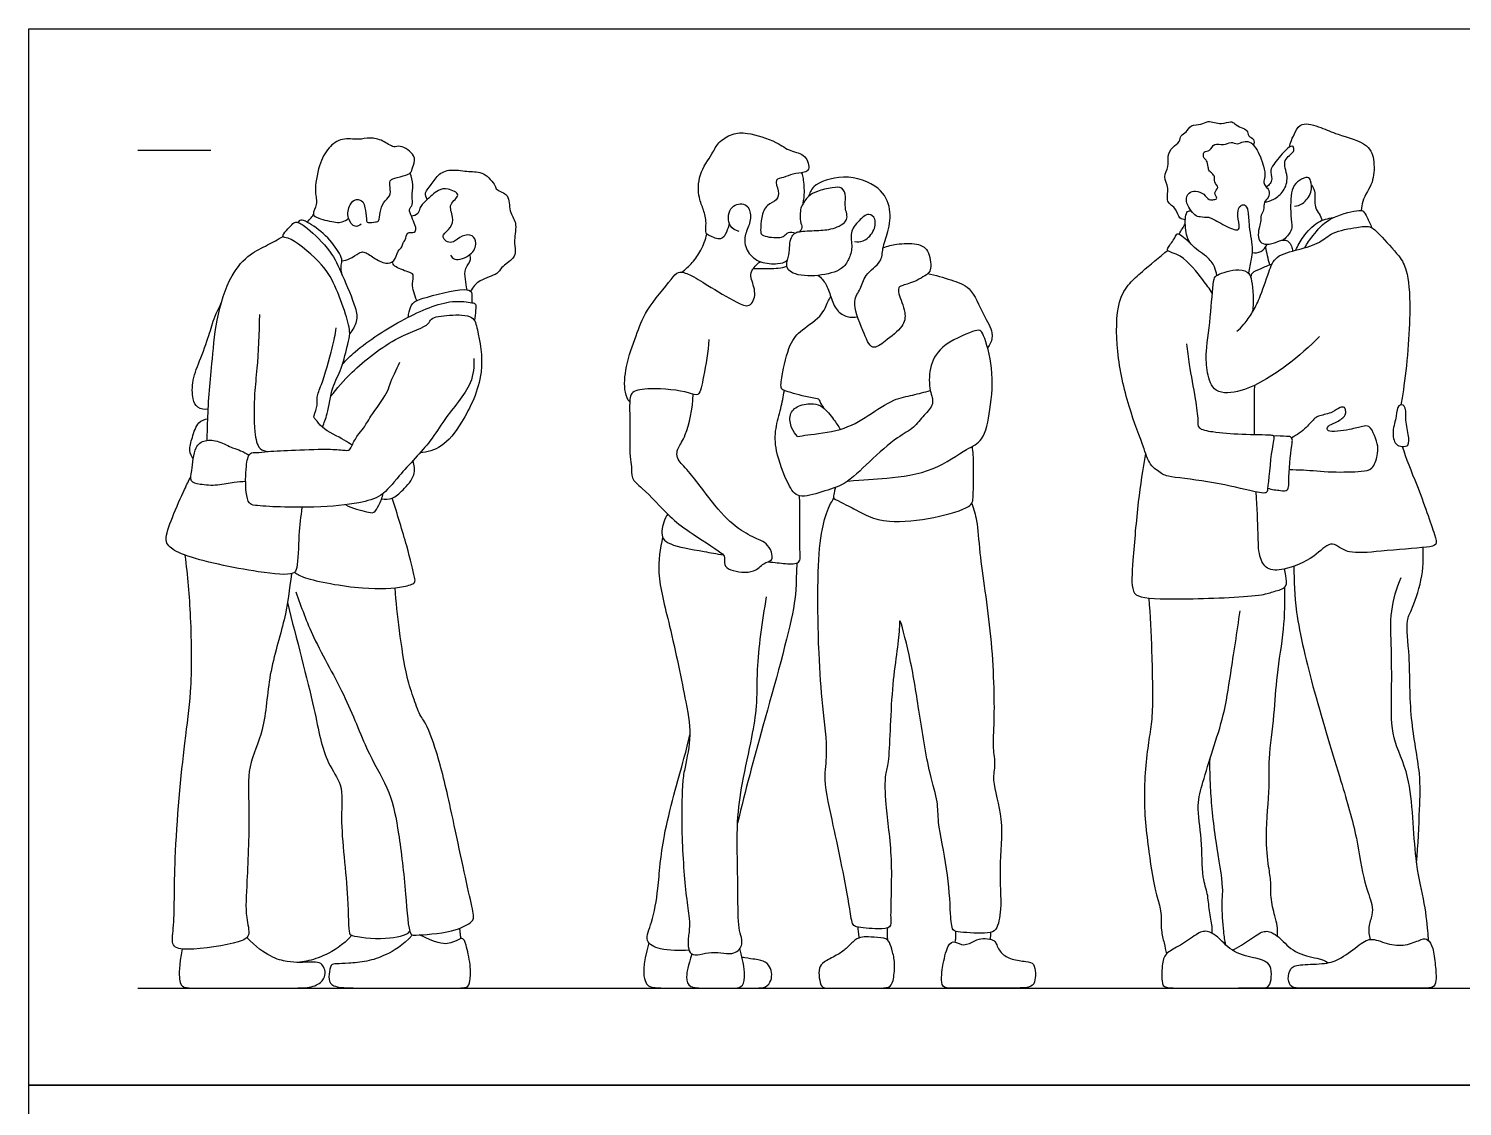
# Model space of a CAD drawing. Header units: millimetres. Extents: x 1 to 7, y 0.3 to 34.9.
# Drawn here: x 1.011 to 4.012, y 13.028 to 15.282 of the extents above; entities that cross this region are included whole.
import ezdxf

# ---------------------------------------------------------------- set-up
doc = ezdxf.new("R2010")
doc.units = ezdxf.units.MM
for name, color, linetype, true_color in [('AG-DIAGRAM', 7, 'Continuous', 0xfecc66), ('AG-GUIDE', 7, 'Continuous', 0xcccccc), ('AG-PEOPLE', 7, 'Continuous', 0x66ccff), ('X-VPRT', 6, 'Continuous', 0xff00ff)]:
    doc.layers.add(name, color=color, linetype=linetype, true_color=true_color)

msp = doc.modelspace()

# ---------------------------------------------------------------- linework, layer by layer
at = {"layer": 'AG-DIAGRAM'}
msp.add_lwpolyline([(1.2399, 13.2758), (6.1167, 13.2758)], dxfattribs=at)
at = {"layer": 'AG-GUIDE'}
msp.add_lwpolyline([(1.2399, 15.0284), (1.3923, 15.0284)], dxfattribs=at)
at = {"layer": 'AG-PEOPLE'}
for points, knots in [([(2.4775, 14.876), (2.4768, 14.8692), (2.4723, 14.8572), (2.4615, 14.8369), (2.4369, 14.8497), (2.4266, 14.8536), (2.4309, 14.8774), (2.4242, 14.9042), (2.4126, 14.9289), (2.4116, 14.9787), (2.4427, 15.0195), (2.4531, 15.045), (2.4845, 15.0642), (2.5158, 15.0663), (2.5771, 15.0471), (2.6038, 15.0249), (2.639, 15.0212), (2.6474, 14.9871), (2.6344, 14.981), (2.6096, 14.98), (2.5932, 14.9703), (2.57, 14.9686), (2.5826, 14.9427), (2.579, 14.922), (2.5542, 14.9155), (2.544, 14.8881), (2.5433, 14.8619), (2.5434, 14.8482), (2.5798, 14.8438), (2.593, 14.848), (2.6004, 14.8581), (2.6112, 14.8567), (2.6156, 14.8549)], [0, 0, 0, 0, 0.256341, 0.499372, 0.775859, 0.951339, 1.211731, 1.512933, 1.809197, 2.201785, 2.605249, 2.902846, 3.229925, 3.551414, 4.00126, 4.341848, 4.661965, 4.958635, 5.148056, 5.428629, 5.687079, 5.916406, 6.18665, 6.432967, 6.700367, 7.001478, 7.294306, 7.477338, 7.804364, 8.019479, 8.205893, 8.421017, 8.421017, 8.421017, 8.421017]), ([(3.4323, 14.8829), (3.4283, 14.8832), (3.4178, 14.8843), (3.4152, 14.907), (3.3896, 14.9194), (3.3997, 14.9493), (3.3843, 14.9724), (3.3986, 14.994), (3.3939, 15.0157), (3.404, 15.0356), (3.4212, 15.0444), (3.4217, 15.0603), (3.4353, 15.0649), (3.4429, 15.0833), (3.4662, 15.0798), (3.4794, 15.0922), (3.5074, 15.0803), (3.5269, 15.0901), (3.5363, 15.0836), (3.5483, 15.0748), (3.5638, 15.071), (3.5622, 15.0565), (3.5777, 15.0529), (3.5763, 15.0426), (3.5752, 15.0386)], [0, 0, 0, 0, 0.197519, 0.447879, 0.723772, 1.015757, 1.297964, 1.566399, 1.827428, 2.085337, 2.325112, 2.529697, 2.730428, 2.964271, 3.217902, 3.444224, 3.742408, 3.993994, 4.17077, 4.392302, 4.603359, 4.790701, 4.98967, 5.187749, 5.187749, 5.187749, 5.187749]), ([(3.6501, 15.0346), (3.6512, 15.0394), (3.6539, 15.049), (3.6629, 15.0674), (3.6748, 15.0889), (3.719, 15.0753), (3.7496, 15.0609), (3.8173, 15.0434), (3.8292, 15.0056), (3.826, 14.9625), (3.8118, 14.9401), (3.8029, 14.922), (3.8007, 14.9091), (3.8001, 14.9022)], [0, 0, 0, 0, 0.216491, 0.47407, 0.72798, 1.082108, 1.435263, 1.887888, 2.230738, 2.586305, 2.823116, 3.127569, 3.384936, 3.384936, 3.384936, 3.384936]), ([(1.7071, 14.8733), (1.7034, 14.8708), (1.6932, 14.8648), (1.6768, 14.8857), (1.6809, 14.9152), (1.6965, 14.9278), (1.7129, 14.9215), (1.7146, 14.9077), (1.7194, 14.8864), (1.7172, 14.8754), (1.7342, 14.8783), (1.7462, 14.8782), (1.746, 14.8994), (1.7526, 14.9198), (1.7691, 14.9314), (1.7683, 14.9503), (1.7652, 14.9666), (1.7826, 14.9714), (1.8057, 14.9768), (1.8127, 14.9825), (1.8165, 14.9978), (1.823, 15.0181), (1.789, 15.0409), (1.7752, 15.0318), (1.7524, 15.0498), (1.7253, 15.0559), (1.7014, 15.0488), (1.6669, 15.0555), (1.6368, 15.034), (1.6178, 14.9972), (1.6083, 14.9416), (1.6174, 14.9164), (1.6025, 14.8933), (1.6189, 14.885), (1.6537, 14.8766), (1.6668, 14.8773), (1.6769, 14.8824), (1.6809, 14.8858)], [0, 0, 0, 0, 0.207617, 0.472691, 0.777726, 1.015145, 1.227031, 1.435189, 1.706513, 1.864878, 2.079137, 2.261019, 2.502497, 2.769898, 3.014196, 3.255284, 3.467011, 3.692102, 3.972422, 4.136153, 4.355929, 4.605661, 4.939513, 5.150889, 5.441893, 5.740824, 6.022622, 6.35057, 6.680768, 7.051485, 7.475105, 7.768301, 8.030223, 8.243082, 8.587106, 8.797126, 9.022374, 9.022374, 9.022374, 9.022374]), ([(3.4819, 14.8878), (3.4758, 14.887), (3.4628, 14.8887), (3.4513, 14.8904), (3.4296, 14.9208), (3.4385, 14.9405), (3.4538, 14.9438), (3.4719, 14.9381), (3.481, 14.9232), (3.4914, 14.9248), (3.5016, 14.927), (3.4894, 14.9398), (3.5049, 14.9498), (3.4913, 14.9615), (3.4947, 14.9725), (3.4885, 14.98), (3.4818, 14.9843), (3.4798, 14.9929), (3.4783, 15.0077), (3.4701, 15.0097), (3.469, 15.0276), (3.4852, 15.025), (3.4916, 15.0454), (3.5125, 15.0365), (3.5276, 15.0477), (3.5411, 15.0389), (3.5538, 15.0474), (3.5675, 15.0466), (3.5821, 15.0332), (3.5975, 14.9952), (3.5995, 14.9741), (3.5953, 14.9607), (3.6, 14.9519), (3.6094, 14.9451), (3.607, 14.928), (3.5953, 14.9206), (3.5978, 14.903), (3.5893, 14.893), (3.5907, 14.8774), (3.586, 14.8654), (3.5835, 14.8465), (3.5906, 14.8326), (3.608, 14.8301), (3.6286, 14.8389), (3.639, 14.8408), (3.6488, 14.8387), (3.655, 14.8275), (3.6567, 14.821), (3.6571, 14.8176)], [0, 0, 0, 0, 0.244436, 0.437553, 0.766373, 1.005468, 1.216549, 1.458322, 1.682344, 1.859782, 2.005508, 2.197653, 2.397157, 2.60365, 2.786171, 2.953535, 3.108429, 3.27619, 3.485187, 3.636753, 3.837409, 4.03177, 4.258703, 4.499363, 4.73057, 4.936779, 5.146007, 5.343242, 5.588112, 5.950484, 6.212915, 6.414308, 6.583888, 6.768803, 6.985491, 7.186486, 7.409745, 7.609437, 7.82415, 8.029429, 8.273307, 8.48218, 8.707691, 8.975091, 9.158589, 9.326351, 9.52179, 9.703011, 9.703011, 9.703011, 9.703011]), ([(3.598, 14.9196), (3.6048, 14.9205), (3.6185, 14.9246), (3.6395, 14.9422), (3.6497, 14.9725), (3.6326, 15.0082), (3.661, 15.0236), (3.6592, 15.0335), (3.6557, 15.0391), (3.6394, 15.0276), (3.6172, 14.9988), (3.609, 14.9872), (3.6148, 14.9682), (3.61, 14.9585), (3.6048, 14.9531), (3.6017, 14.9511)], [0, 0, 0, 0, 0.25702, 0.546019, 0.857968, 1.187583, 1.472287, 1.631863, 1.748022, 1.979712, 2.328719, 2.538259, 2.77655, 2.95839, 3.144095, 3.144095, 3.144095, 3.144095]), ([(1.667, 14.7966), (1.6728, 14.7976), (1.684, 14.7998), (1.7019, 14.8136), (1.7135, 14.8174), (1.7341, 14.8025), (1.7575, 14.7896), (1.7782, 14.7946), (1.7824, 14.818), (1.7939, 14.825), (1.7935, 14.8355), (1.8014, 14.8398), (1.801, 14.8591), (1.82, 14.854), (1.8226, 14.8653), (1.8194, 14.8723), (1.8135, 14.8886), (1.8053, 14.9047), (1.8171, 14.9144), (1.8118, 14.9315), (1.8175, 14.9563), (1.8125, 14.9725), (1.8095, 14.9802)], [0, 0, 0, 0, 0.237819, 0.504925, 0.691011, 0.971024, 1.269097, 1.506349, 1.770562, 1.970939, 2.13809, 2.300183, 2.517822, 2.730348, 2.895209, 3.05334, 3.293713, 3.524715, 3.720378, 3.948836, 4.235136, 4.520131, 4.520131, 4.520131, 4.520131]), ([(1.8456, 14.925), (1.8432, 14.9293), (1.8384, 14.9405), (1.8556, 14.9562), (1.8689, 14.9813), (1.8987, 14.9895), (1.9325, 14.9822), (1.964, 14.985), (1.9886, 14.9549), (1.9892, 14.9442), (2.0201, 14.9367), (2.0149, 14.8992), (2.0351, 14.8777), (2.0261, 14.8402), (2.0309, 14.818), (2.0273, 14.8009), (1.9993, 14.7839), (1.9938, 14.7675), (1.9531, 14.7583), (1.9414, 14.7417), (1.9358, 14.7334)], [0, 0, 0, 0, 0.217909, 0.479758, 0.780498, 1.083845, 1.418547, 1.736192, 2.070681, 2.24678, 2.529541, 2.853147, 3.152456, 3.495009, 3.764949, 3.991594, 4.306439, 4.537847, 4.887203, 5.20032, 5.20032, 5.20032, 5.20032]), ([(2.6324, 14.9173), (2.6338, 14.9248), (2.6359, 14.9393), (2.6334, 14.9707), (2.6302, 14.9786), (2.6292, 14.9813)], [0, 0, 0, 0, 0.2723908, 0.5718856, 0.7184872, 0.7184872, 0.7184872, 0.7184872]), ([(1.8943, 14.8086), (1.8967, 14.8053), (1.9021, 14.7954), (1.9397, 14.8071), (1.9502, 14.8333), (1.9412, 14.8531), (1.9173, 14.8505), (1.9015, 14.8349), (1.8877, 14.8351), (1.8785, 14.8443), (1.8783, 14.8528), (1.8965, 14.8662), (1.9019, 14.8882), (1.8871, 14.916), (1.9204, 14.9349), (1.8872, 14.9497), (1.8682, 14.9467), (1.8428, 14.9225), (1.8287, 14.9085), (1.8281, 14.8945), (1.8172, 14.8905), (1.8124, 14.8901)], [0, 0, 0, 0, 0.200004, 0.531169, 0.823743, 1.059524, 1.317365, 1.584471, 1.783343, 1.978195, 2.1262, 2.386025, 2.652659, 2.948485, 3.227762, 3.505985, 3.763513, 4.097152, 4.350536, 4.547232, 4.76544, 4.76544, 4.76544, 4.76544]), ([(2.7399, 14.8375), (2.7458, 14.8365), (2.7592, 14.8356), (2.7813, 14.8563), (2.7862, 14.8847), (2.769, 14.899), (2.7479, 14.8805), (2.7286, 14.8566), (2.7368, 14.8254), (2.7281, 14.7994), (2.7138, 14.7766), (2.6644, 14.7634), (2.6108, 14.7661), (2.5936, 14.7867), (2.6043, 14.8096), (2.6034, 14.8287), (2.6064, 14.8459), (2.6146, 14.8554), (2.6249, 14.8586), (2.6622, 14.8606), (2.6931, 14.8617), (2.7309, 14.8798), (2.7179, 14.9086), (2.7226, 14.93), (2.7157, 14.953), (2.6921, 14.9499), (2.6615, 14.9435), (2.6429, 14.9329), (2.6292, 14.9136), (2.626, 14.9013), (2.6249, 14.8791), (2.6322, 14.8667), (2.6269, 14.8601), (2.6244, 14.8577)], [0, 0, 0, 0, 0.241283, 0.54481, 0.837828, 1.062782, 1.344605, 1.655668, 1.966962, 2.259599, 2.541886, 2.945374, 3.36, 3.619342, 3.890782, 4.143246, 4.377999, 4.567674, 4.74939, 5.09082, 5.426709, 5.756833, 6.043461, 6.315995, 6.564534, 6.820936, 7.143003, 7.408587, 7.675443, 7.882049, 8.146478, 8.353423, 8.535534, 8.535534, 8.535534, 8.535534]), ([(2.7997, 14.8244), (2.809, 14.8277), (2.8277, 14.8327), (2.8703, 14.8346), (2.8966, 14.8215), (2.9011, 14.7807), (2.8943, 14.7689), (2.862, 14.7505), (2.8371, 14.7449), (2.833, 14.7425), (2.8316, 14.737), (2.8312, 14.7276), (2.8488, 14.6885), (2.8427, 14.6576), (2.8053, 14.6305), (2.7746, 14.6059), (2.7568, 14.6535), (2.732, 14.7121), (2.7539, 14.7376), (2.7599, 14.7691), (2.7986, 14.7933), (2.7972, 14.8235), (2.8115, 14.8584), (2.8181, 14.9061), (2.7938, 14.955), (2.7186, 14.9814), (2.6513, 14.9566), (2.646, 14.9385), (2.6433, 14.9311)], [-2.293707, -2.293707, -2.293707, -2.293707, -1.983524, -1.617204, -1.322258, -0.979114, -0.773503, -0.428142, -0.141063, 0, 0, 0.210858, 0.573861, 0.883109, 1.272598, 1.578207, 1.941264, 2.393477, 2.699369, 3.015109, 3.380106, 3.677614, 4.025393, 4.414194, 4.814808, 5.311932, 5.770965, 6.047803, 6.047803, 6.047803, 6.047803]), ([(3.6607, 14.9109), (3.6667, 14.9118), (3.6792, 14.9149), (3.6982, 14.9394), (3.6963, 14.9641), (3.6884, 14.9744), (3.6697, 14.9647), (3.6534, 14.9511), (3.6514, 14.8999), (3.6557, 14.8729), (3.6551, 14.8592), (3.6431, 14.8443), (3.6354, 14.8399)], [0, 0, 0, 0, 0.240553, 0.54568, 0.820584, 0.995133, 1.233442, 1.490427, 1.889128, 2.186824, 2.388703, 2.680107, 2.680107, 2.680107, 2.680107]), ([(3.6964, 14.9554), (3.6989, 14.9514), (3.7053, 14.9439), (3.7011, 14.9082), (3.7135, 14.896), (3.7167, 14.8861), (3.7183, 14.8815)], [0, 0, 0, 0, 0.2114588, 0.5373014, 0.7677273, 0.9843273, 0.9843273, 0.9843273, 0.9843273]), ([(2.4981, 14.8583), (2.4911, 14.8606), (2.4749, 14.8668), (2.4737, 14.9102), (2.5094, 14.9208), (2.5242, 14.8998), (2.5206, 14.8715), (2.5066, 14.8462), (2.5143, 14.8135), (2.5421, 14.7913), (2.5767, 14.7899), (2.5945, 14.7931), (2.5991, 14.7987), (2.5996, 14.7994)], [0, 0, 0, 0, 0.267021, 0.603259, 0.906713, 1.16576, 1.463267, 1.766614, 2.080738, 2.411466, 2.746478, 2.978097, 3.008505, 3.008505, 3.008505, 3.008505]), ([(3.4819, 14.8878), (3.4932, 14.8826), (3.5137, 14.8714), (3.544, 14.8566), (3.546, 14.8721), (3.5394, 14.8971), (3.5464, 14.9135), (3.5584, 14.9157), (3.5644, 14.9017), (3.5647, 14.8676), (3.5745, 14.8204), (3.5698, 14.8004), (3.5665, 14.7807), (3.5641, 14.7715)], [2.114491, 2.114491, 2.114491, 2.114491, 2.430509, 2.726645, 2.903162, 3.152414, 3.379405, 3.538843, 3.796809, 4.090461, 4.474614, 4.70039, 5.003659, 5.003659, 5.003659, 5.003659]), ([(1.5941, 14.8779), (1.5971, 14.8807), (1.6027, 14.8867), (1.6059, 14.8914), (1.6074, 14.8938)], [0, 0, 0, 0, 0.200289, 0.3670472, 0.3670472, 0.3670472, 0.3670472]), ([(3.4979, 14.7663), (3.4972, 14.7724), (3.4943, 14.7854), (3.4776, 14.8081), (3.4396, 14.8287), (3.4308, 14.8638), (3.4327, 14.8995), (3.4398, 14.9017), (3.4441, 14.9012), (3.4445, 14.9012)], [0, 0, 0, 0, 0.243723, 0.539632, 0.902135, 1.242845, 1.562945, 1.725922, 1.745122, 1.745122, 1.745122, 1.745122]), ([(3.6634, 14.8192), (3.6676, 14.8291), (3.6778, 14.8478), (3.708, 14.8806), (3.7307, 14.8858), (3.7418, 14.8871)], [0, 0, 0, 0, 0.320926, 0.690174, 1.01749, 1.01749, 1.01749, 1.01749]), ([(3.6822, 14.8242), (3.6873, 14.8332), (3.6997, 14.8505), (3.7309, 14.8888), (3.789, 14.9023), (3.8053, 14.903), (3.8128, 14.8866), (3.8199, 14.8734), (3.8226, 14.866)], [0, 0, 0, 0, 0.313854, 0.71117, 1.141983, 1.349892, 1.572521, 1.847989, 1.847989, 1.847989, 1.847989]), ([(1.626, 14.449), (1.6298, 14.4583), (1.6379, 14.4765), (1.645, 14.5342), (1.6675, 14.5693), (1.6784, 14.623), (1.6861, 14.645), (1.6745, 14.6873), (1.6529, 14.7476), (1.6246, 14.7951), (1.5584, 14.8471), (1.5425, 14.8456), (1.5444, 14.8552), (1.5578, 14.8667), (1.5655, 14.8774), (1.576, 14.8785), (1.5972, 14.8641), (1.646, 14.8173), (1.6665, 14.7689), (1.6966, 14.7011), (1.7002, 14.6704), (1.6898, 14.652), (1.6833, 14.6451)], [0, 0, 0, 0, 0.312577, 0.737359, 1.117917, 1.530396, 1.802312, 2.168662, 2.623737, 3.068545, 3.58042, 3.767275, 3.909804, 4.153793, 4.358901, 4.521338, 4.800162, 5.264515, 5.695407, 6.180711, 6.492176, 6.795789, 6.795789, 6.795789, 6.795789]), ([(1.6677, 14.7667), (1.6659, 14.7724), (1.6638, 14.7845), (1.6688, 14.797), (1.6617, 14.8141), (1.6349, 14.8518), (1.5972, 14.8769), (1.5808, 14.8846), (1.5761, 14.8793), (1.5745, 14.8772)], [0, 0, 0, 0, 0.241518, 0.441793, 0.6738, 1.065375, 1.456494, 1.677501, 1.837629, 1.837629, 1.837629, 1.837629]), ([(3.4887, 14.7293), (3.4825, 14.7389), (3.4696, 14.7563), (3.4279, 14.8107), (3.3923, 14.816), (3.3966, 14.8263), (3.4106, 14.8439), (3.415, 14.8574), (3.4294, 14.8454), (3.4375, 14.8395), (3.4415, 14.8355)], [0, 0, 0, 0, 0.329913, 0.797796, 1.100843, 1.247261, 1.524485, 1.705615, 1.918834, 2.151596, 2.151596, 2.151596, 2.151596]), ([(3.4192, 14.8528), (3.4215, 14.8567), (3.4262, 14.8643), (3.4302, 14.8711), (3.4322, 14.8745)], [0, 0, 0, 0, 0.2073921, 0.4015462, 0.4015462, 0.4015462, 0.4015462]), ([(3.5398, 14.6495), (3.5452, 14.654), (3.5557, 14.6637), (3.5737, 14.6901), (3.5883, 14.7183), (3.6065, 14.7732), (3.6202, 14.8089), (3.6694, 14.8204), (3.7147, 14.8332), (3.7391, 14.8585), (3.7902, 14.8666), (3.8199, 14.8717), (3.8398, 14.8504), (3.8812, 14.8075), (3.898, 14.7755), (3.9059, 14.6915), (3.8945, 14.5607), (3.8851, 14.5052), (3.8836, 14.4954)], [0, 0, 0, 0, 0.260284, 0.572305, 0.89774, 1.326937, 1.665007, 2.053022, 2.439617, 2.76974, 3.172068, 3.469268, 3.762078, 4.195976, 4.529454, 5.038796, 5.773603, 5.941937, 5.941937, 5.941937, 5.941937]), ([(1.3849, 14.4214), (1.3851, 14.4334), (1.3856, 14.4575), (1.3885, 14.5205), (1.3955, 14.5826), (1.4021, 14.6733), (1.4309, 14.7662), (1.4722, 14.8117), (1.5114, 14.8293), (1.533, 14.8419), (1.5438, 14.8477)], [0, 0, 0, 0, 0.341641, 0.787817, 1.243375, 1.789818, 2.353166, 2.790245, 3.157778, 3.504497, 3.504497, 3.504497, 3.504497]), ([(2.3782, 14.773), (2.3863, 14.779), (2.4013, 14.7929), (2.4194, 14.8187), (2.428, 14.8412), (2.4307, 14.8529)], [0, 0, 0, 0, 0.3126155, 0.6313281, 0.9725536, 0.9725536, 0.9725536, 0.9725536]), ([(3.5722, 14.8143), (3.5782, 14.8133), (3.5917, 14.8138), (3.6007, 14.8255), (3.6033, 14.8316)], [0, 0, 0, 0, 0.2414549, 0.4939163, 0.4939163, 0.4939163, 0.4939163]), ([(3.6088, 14.7886), (3.6073, 14.7947), (3.6044, 14.8071), (3.6016, 14.8196), (3.6002, 14.8259)], [0, 0, 0, 0, 0.2469245, 0.4947235, 0.4947235, 0.4947235, 0.4947235]), ([(1.8234, 14.7136), (1.8208, 14.7195), (1.8171, 14.7321), (1.8133, 14.7486), (1.819, 14.7694), (1.8049, 14.7738), (1.7758, 14.784), (1.7736, 14.7916), (1.7722, 14.7948)], [0, 0, 0, 0, 0.25131, 0.491584, 0.732378, 0.933816, 1.245876, 1.430193, 1.430193, 1.430193, 1.430193]), ([(1.9292, 14.7364), (1.9272, 14.7435), (1.9254, 14.758), (1.9225, 14.7814), (1.9393, 14.7986), (1.9354, 14.8063), (1.9341, 14.8094)], [0, 0, 0, 0, 0.2686673, 0.5410834, 0.8023471, 0.9843062, 0.9843062, 0.9843062, 0.9843062]), ([(2.2694, 14.502), (2.2649, 14.5059), (2.2567, 14.5251), (2.2602, 14.5808), (2.283, 14.6397), (2.3008, 14.6932), (2.3553, 14.7556), (2.3695, 14.7769), (2.3982, 14.7679), (2.4324, 14.7452), (2.4896, 14.7114), (2.5215, 14.6968), (2.5363, 14.7296), (2.5215, 14.7608), (2.5225, 14.7755), (2.5387, 14.7935), (2.5421, 14.7942), (2.5436, 14.7949)], [0, 0, 0, 0, 0.240755, 0.647845, 1.142127, 1.583451, 2.09576, 2.36208, 2.640728, 3.016848, 3.49, 3.7912, 4.087438, 4.416817, 4.634471, 4.902396, 5.029746, 5.029746, 5.029746, 5.029746]), ([(3.4346, 14.6234), (3.4363, 14.6088), (3.4397, 14.58), (3.4532, 14.5096), (3.4592, 14.4658), (3.4573, 14.4448), (3.4935, 14.4383), (3.5475, 14.4338), (3.6084, 14.4333), (3.6198, 14.4317), (3.6117, 14.4013), (3.6051, 14.3214), (3.6026, 14.3086), (3.5605, 14.3173), (3.4838, 14.3366), (3.3971, 14.3447), (3.3853, 14.3503), (3.3575, 14.3677), (3.3457, 14.4063), (3.3106, 14.4956), (3.2873, 14.6035), (3.2871, 14.7098), (3.3147, 14.7509), (3.3428, 14.775), (3.3779, 14.8054), (3.3966, 14.8195)], [0, 0, 0, 0, 0.375199, 0.856892, 1.235367, 1.45907, 1.766607, 2.21044, 2.646406, 2.793596, 3.092822, 3.609059, 3.775862, 4.105978, 4.642609, 5.156984, 5.360894, 5.661106, 6.01528, 6.563798, 7.176691, 7.74993, 8.127486, 8.46904, 8.942506, 8.942506, 8.942506, 8.942506]), ([(2.5281, 14.7807), (2.5324, 14.7808), (2.5405, 14.7815), (2.5813, 14.7802), (2.5922, 14.7839), (2.5981, 14.7856)], [0, 0, 0, 0, 0.2051906, 0.5607752, 0.8058165, 0.8058165, 0.8058165, 0.8058165]), ([(2.6639, 14.7665), (2.67, 14.7612), (2.6815, 14.7489), (2.6902, 14.7215), (2.7006, 14.6924), (2.7239, 14.6783), (2.7391, 14.6784), (2.7462, 14.6799)], [0, 0, 0, 0, 0.280026, 0.585013, 0.898689, 1.1845, 1.449672, 1.449672, 1.449672, 1.449672]), ([(2.893, 14.7701), (2.9095, 14.7673), (2.9412, 14.7565), (2.9852, 14.7441), (3.0077, 14.6847), (3.0311, 14.6488), (3.0257, 14.6251), (3.0209, 14.6182), (3.0184, 14.6152)], [0, 0, 0, 0, 0.40408, 0.775177, 1.219433, 1.591939, 1.853336, 2.049994, 2.049994, 2.049994, 2.049994]), ([(3.7133, 14.6387), (3.693, 14.6177), (3.6487, 14.5798), (3.6033, 14.5498), (3.5519, 14.5224), (3.4911, 14.5162), (3.4767, 14.5649), (3.4745, 14.6091), (3.487, 14.6864), (3.4898, 14.759), (3.4981, 14.7683), (3.544, 14.7832), (3.5677, 14.7714), (3.5714, 14.7538), (3.5769, 14.7106), (3.5725, 14.6892)], [0, 0, 0, 0, 0.52905, 0.947682, 1.381653, 1.787498, 2.149357, 2.527993, 3.044128, 3.511573, 3.699045, 4.08175, 4.353001, 4.581969, 5.039024, 5.039024, 5.039024, 5.039024]), ([(3.5694, 14.762), (3.57, 14.7654), (3.5716, 14.7738), (3.592, 14.7811), (3.6061, 14.7877), (3.6139, 14.7905)], [0, 0, 0, 0, 0.183194, 0.4358075, 0.7175619, 0.7175619, 0.7175619, 0.7175619]), ([(1.8059, 14.6789), (1.8062, 14.6826), (1.808, 14.6924), (1.8143, 14.7106), (1.8364, 14.7192), (1.9209, 14.7418), (1.9402, 14.7329), (1.9385, 14.7158), (1.9386, 14.7117), (1.9385, 14.7095)], [0.097863, 0.097863, 0.097863, 0.097863, 0.245346, 0.494888, 0.775597, 1.30945, 1.542009, 1.758796, 1.904051, 1.904051, 1.904051, 1.904051]), ([(1.387, 14.4863), (1.3797, 14.4854), (1.3629, 14.4882), (1.3534, 14.5089), (1.3528, 14.5496), (1.3716, 14.5919), (1.3909, 14.6461), (1.3949, 14.6653), (1.4072, 14.6953), (1.4145, 14.7091)], [0, 0, 0, 0, 0.267887, 0.524738, 0.879078, 1.280706, 1.704419, 1.965473, 2.356908, 2.356908, 2.356908, 2.356908]), ([(1.6683, 14.581), (1.6762, 14.5897), (1.7083, 14.6215), (1.7938, 14.6764), (1.8882, 14.7172), (1.9379, 14.7099), (1.9482, 14.7071), (1.9463, 14.6924), (1.9457, 14.679), (1.9443, 14.672)], [0.273113, 0.273113, 0.273113, 0.273113, 0.50456, 1.138139, 1.717271, 2.046318, 2.203854, 2.405429, 2.6709, 2.6709, 2.6709, 2.6709]), ([(2.6649, 14.5075), (2.6472, 14.5105), (2.6137, 14.5187), (2.5939, 14.5249), (2.584, 14.5293), (2.5885, 14.5597), (2.6018, 14.6235), (2.6283, 14.6532), (2.6743, 14.6814), (2.6839, 14.7137), (2.6886, 14.719), (2.6904, 14.7215)], [0, 0, 0, 0, 0.418446, 0.673775, 0.830569, 1.126737, 1.589489, 1.951628, 2.36504, 2.681476, 2.856282, 2.856282, 2.856282, 2.856282]), ([(1.4942, 14.6846), (1.4935, 14.6472), (1.49, 14.5716), (1.4832, 14.5213), (1.4821, 14.4417), (1.4911, 14.402), (1.5063, 14.3989), (1.5122, 14.398)], [0, 0, 0, 0, 0.604005, 1.025011, 1.532042, 1.877099, 2.118684, 2.118684, 2.118684, 2.118684]), ([(1.6433, 14.5129), (1.657, 14.5309), (1.6862, 14.5656), (1.7774, 14.6396), (1.8507, 14.6604), (1.8515, 14.6789), (1.8929, 14.6842), (1.9433, 14.6843), (1.9514, 14.6495), (1.97, 14.5598), (1.9212, 14.4597), (1.8793, 14.4056), (1.8456, 14.3969), (1.8302, 14.3951)], [0, 0, 0, 0, 0.470429, 1.098799, 1.571446, 1.766179, 2.120304, 2.509617, 2.814462, 3.352558, 3.955893, 4.419016, 4.808766, 4.808766, 4.808766, 4.808766]), ([(1.6884, 14.4113), (1.6828, 14.4149), (1.6728, 14.4226), (1.6238, 14.4456), (1.6142, 14.4644), (1.6052, 14.4696), (1.617, 14.4898), (1.613, 14.513), (1.6254, 14.5382), (1.6482, 14.6162), (1.6528, 14.6424), (1.6552, 14.6564)], [0, 0, 0, 0, 0.255802, 0.670243, 0.928127, 1.080334, 1.334904, 1.604844, 1.907082, 2.416421, 2.789332, 2.789332, 2.789332, 2.789332]), ([(2.7256, 14.3362), (2.7586, 14.3387), (2.8074, 14.3415), (2.9056, 14.3541), (2.972, 14.4035), (3.012, 14.4196), (3.025, 14.4894), (3.0322, 14.5683), (3.0126, 14.6386), (3.0028, 14.6532), (2.9845, 14.6494), (2.9179, 14.6206), (2.8955, 14.5738), (2.8956, 14.5261), (2.9088, 14.4969), (2.884, 14.474), (2.8645, 14.4463), (2.8271, 14.4277), (2.7703, 14.3773), (2.721, 14.3269), (2.6735, 14.3152), (2.6217, 14.2967), (2.5988, 14.3307), (2.5732, 14.399), (2.5732, 14.4452), (2.5863, 14.4878), (2.5907, 14.5129), (2.5931, 14.5254)], [0, 0, 0, 0, 0.487993, 1.053532, 1.565615, 1.918118, 2.373259, 2.902487, 3.379079, 3.586582, 3.810046, 4.287292, 4.695827, 5.082647, 5.383369, 5.692568, 6.021591, 6.383621, 6.883368, 7.359542, 7.760964, 8.153137, 8.48666, 8.974152, 9.363818, 9.737213, 10.089537, 10.089537, 10.089537, 10.089537]), ([(2.4349, 14.632), (2.4339, 14.6062), (2.4244, 14.5607), (2.4159, 14.51), (2.3902, 14.5248), (2.3152, 14.5319), (2.2748, 14.5253), (2.2686, 14.5092), (2.2697, 14.4709), (2.2685, 14.3875), (2.2739, 14.3679), (2.2714, 14.3399), (2.2978, 14.3216), (2.3544, 14.2591), (2.3891, 14.2329), (2.4597, 14.1879), (2.4693, 14.1781), (2.4657, 14.1599), (2.4804, 14.1476), (2.5313, 14.1416), (2.547, 14.1656), (2.5695, 14.1687), (2.567, 14.189), (2.5555, 14.2067), (2.5382, 14.2142), (2.4988, 14.2324), (2.453, 14.2748), (2.3988, 14.3516), (2.3725, 14.3762), (2.3668, 14.3925), (2.3711, 14.408), (2.3889, 14.4323), (2.4015, 14.4877), (2.4023, 14.5177)], [0, 0, 0, 0, 0.501088, 0.859129, 1.11343, 1.619926, 1.971839, 2.173909, 2.531585, 3.052257, 3.316739, 3.589622, 3.904312, 4.417892, 4.830015, 5.337608, 5.536875, 5.757732, 5.992421, 6.383252, 6.676866, 6.917954, 7.146565, 7.404267, 7.64617, 8.009128, 8.470575, 9.026211, 9.362695, 9.581319, 9.793571, 10.110997, 10.602579, 10.602579, 10.602579, 10.602579]), ([(1.9431, 14.5925), (1.943, 14.5753), (1.9437, 14.5392), (1.8782, 14.4642), (1.8554, 14.4198), (1.7856, 14.3484), (1.7523, 14.3028), (1.6988, 14.2887), (1.6136, 14.2788), (1.4884, 14.2832), (1.4716, 14.2888), (1.4646, 14.3149), (1.4654, 14.3649), (1.4718, 14.3972), (1.4896, 14.3953), (1.5141, 14.3988), (1.5701, 14.4011), (1.6402, 14.4041), (1.6723, 14.4004), (1.684, 14.4003), (1.6883, 14.4121), (1.6993, 14.4325), (1.7136, 14.447), (1.7263, 14.4724), (1.7625, 14.5193), (1.7662, 14.5388), (1.7807, 14.5698), (1.7879, 14.5847)], [0, 0, 0, 0, 0.409602, 0.959584, 1.382489, 1.944398, 2.370962, 2.768826, 3.323076, 3.954313, 4.167331, 4.443553, 4.862437, 5.164514, 5.372262, 5.651743, 6.083866, 6.572341, 6.890913, 7.06252, 7.251363, 7.526704, 7.78033, 8.090742, 8.521785, 8.786573, 9.188358, 9.188358, 9.188358, 9.188358]), ([(2.6206, 14.4295), (2.6277, 14.4306), (2.6421, 14.4334), (2.7145, 14.4403), (2.7676, 14.4716), (2.8201, 14.5084), (2.8613, 14.5153), (2.8862, 14.5225), (2.8985, 14.5254)], [0, 0, 0, 0, 0.264061, 0.737204, 1.197967, 1.647164, 2.011761, 2.3628, 2.3628, 2.3628, 2.3628]), ([(2.6206, 14.4295), (2.6156, 14.4345), (2.6071, 14.4459), (2.6014, 14.4765), (2.6213, 14.4961), (2.6544, 14.4992), (2.6743, 14.4928), (2.6968, 14.465), (2.7057, 14.4517), (2.7099, 14.4444)], [0, 0, 0, 0, 0.262618, 0.564178, 0.846941, 1.166787, 1.424469, 1.75688, 2.04237, 2.04237, 2.04237, 2.04237]), ([(2.6649, 14.5075), (2.6656, 14.506), (2.6685, 14.4993), (2.6717, 14.4936), (2.6747, 14.4893)], [0.5137471, 0.5137471, 0.5137471, 0.5137471, 0.5782303, 0.805108, 0.805108, 0.805108, 0.805108]), ([(3.8864, 14.4087), (3.8815, 14.409), (3.8701, 14.4113), (3.8642, 14.4422), (3.8751, 14.4698), (3.8749, 14.4968), (3.8954, 14.4953), (3.8917, 14.466), (3.8996, 14.4358), (3.9014, 14.409), (3.8908, 14.4084), (3.8864, 14.4087)], [0, 0, 0, 0, 0.211427, 0.506431, 0.828522, 1.096118, 1.284334, 1.566835, 1.901753, 2.166418, 2.359286, 2.359286, 2.359286, 2.359286]), ([(1.3558, 14.3823), (1.3523, 14.3876), (1.3457, 14.4004), (1.3538, 14.4274), (1.364, 14.4608), (1.3795, 14.4652), (1.3862, 14.4666)], [0, 0, 0, 0, 0.248806, 0.550935, 0.880216, 1.138741, 1.138741, 1.138741, 1.138741]), ([(3.6499, 14.3602), (3.6598, 14.3601), (3.6803, 14.3602), (3.7392, 14.354), (3.7982, 14.3559), (3.8254, 14.3593), (3.8348, 14.3898), (3.8364, 14.409), (3.8287, 14.431), (3.8187, 14.4535), (3.8011, 14.4506), (3.7783, 14.4435), (3.7305, 14.4371), (3.7288, 14.4461), (3.7312, 14.4525), (3.747, 14.4581), (3.7672, 14.4708), (3.7685, 14.481), (3.7665, 14.4918), (3.7545, 14.4909), (3.741, 14.4783), (3.7136, 14.4735), (3.7025, 14.4686), (3.6853, 14.4461), (3.6657, 14.4327), (3.6549, 14.4265)], [0, 0, 0, 0, 0.307747, 0.745716, 1.185655, 1.461651, 1.760335, 2.011245, 2.285638, 2.549784, 2.759093, 3.05669, 3.43292, 3.562315, 3.696501, 3.927556, 4.20044, 4.375549, 4.543967, 4.712045, 4.957902, 5.251246, 5.445929, 5.737341, 6.082252, 6.082252, 6.082252, 6.082252]), ([(1.4654, 14.3352), (1.4573, 14.3348), (1.4407, 14.3342), (1.4066, 14.3256), (1.3719, 14.3283), (1.347, 14.3343), (1.3545, 14.3592), (1.3562, 14.4078), (1.3802, 14.4237), (1.41, 14.4207), (1.4374, 14.4049), (1.4549, 14.4008), (1.4668, 14.3939), (1.4723, 14.3902)], [0, 0, 0, 0, 0.282231, 0.619553, 0.964205, 1.217189, 1.481719, 1.877526, 2.159333, 2.465099, 2.784204, 3.026133, 3.280547, 3.280547, 3.280547, 3.280547]), ([(2.6994, 14.3225), (2.6988, 14.3198), (2.6981, 14.3148), (2.6943, 14.3022), (2.6973, 14.299), (2.7227, 14.2861), (2.7458, 14.2762), (2.8068, 14.2354), (2.9848, 14.2741), (2.9887, 14.3007), (2.9896, 14.3749), (2.988, 14.3973), (2.9866, 14.409)], [-0.49571, -0.49571, -0.49571, -0.49571, -0.331767, -0.133372, 0, 0, 0.329076, 0.819377, 1.558505, 1.816588, 2.156659, 2.494844, 2.494844, 2.494844, 2.494844]), ([(3.8864, 14.4087), (3.8935, 14.3838), (3.921, 14.321), (3.9523, 14.2296), (3.9606, 14.2018), (3.9326, 14.1966), (3.8422, 14.1901), (3.7769, 14.1832), (3.7537, 14.1986), (3.7335, 14.2106), (3.7018, 14.1736), (3.641, 14.1496), (3.6021, 14.1487), (3.5845, 14.1814), (3.5855, 14.226), (3.5822, 14.2796), (3.5805, 14.3133)], [6.47506, 6.47506, 6.47506, 6.47506, 6.915646, 7.508988, 7.764249, 8.020566, 8.571633, 9.03218, 9.316606, 9.554326, 9.925842, 10.391636, 10.721655, 11.032718, 11.42152, 11.895655, 11.895655, 11.895655, 11.895655]), ([(3.6046, 14.3217), (3.6131, 14.3184), (3.6301, 14.3167), (3.6501, 14.3146), (3.6473, 14.3465), (3.6552, 14.4146), (3.6568, 14.4243), (3.6527, 14.4296), (3.6431, 14.4296), (3.6258, 14.431), (3.6169, 14.4304)], [0, 0, 0, 0, 0.294871, 0.508293, 0.804815, 1.280821, 1.44899, 1.574616, 1.743648, 2.037148, 2.037148, 2.037148, 2.037148]), ([(1.7499, 14.2989), (1.7572, 14.2978), (1.7738, 14.2978), (1.7952, 14.3176), (1.8225, 14.3475), (1.8185, 14.3695), (1.8156, 14.379)], [0, 0, 0, 0, 0.268217, 0.574049, 0.928427, 1.239813, 1.239813, 1.239813, 1.239813]), ([(3.3492, 14.394), (3.3431, 14.3603), (3.3324, 14.2938), (3.323, 14.1769), (3.3176, 14.1048), (3.3423, 14.0894), (3.4382, 14.0891), (3.5909, 14.0945), (3.6153, 14.1056), (3.6477, 14.1119), (3.6424, 14.1389), (3.641, 14.1478), (3.6395, 14.1524)], [0, 0, 0, 0, 0.572664, 1.197337, 1.651983, 1.906122, 2.466043, 3.167182, 3.465566, 3.751958, 4.017447, 4.232664, 4.232664, 4.232664, 4.232664]), ([(1.5832, 14.2814), (1.5808, 14.2618), (1.5759, 14.2264), (1.5752, 14.1564), (1.5653, 14.1377), (1.4862, 14.145), (1.3399, 14.1754), (1.3046, 14.1984), (1.2955, 14.2146), (1.3119, 14.2621), (1.337, 14.3182), (1.3462, 14.3368), (1.3507, 14.3459)], [0, 0, 0, 0, 0.438628, 0.906, 1.124896, 1.61287, 2.329725, 2.679922, 2.895371, 3.292051, 3.747168, 4.061813, 4.061813, 4.061813, 4.061813]), ([(1.5675, 14.1451), (1.575, 14.1411), (1.5899, 14.1303), (1.7115, 14.1081), (1.7906, 14.1123), (1.8215, 14.1223), (1.8187, 14.138), (1.8031, 14.201), (1.7832, 14.2668), (1.772, 14.3005)], [0, 0, 0, 0, 0.288698, 0.916914, 1.446072, 1.728488, 1.917006, 2.384748, 2.916015, 2.916015, 2.916015, 2.916015]), ([(1.675, 14.2866), (1.6883, 14.2792), (1.717, 14.2726), (1.7346, 14.2676), (1.745, 14.2866), (1.7516, 14.3018), (1.7533, 14.3105)], [0, 0, 0, 0, 0.385241, 0.608448, 0.851958, 1.144768, 1.144768, 1.144768, 1.144768]), ([(2.5592, 14.1675), (2.5725, 14.1658), (2.596, 14.1634), (2.6287, 14.1616), (2.6241, 14.1951), (2.6262, 14.2662), (2.6251, 14.2917), (2.6248, 14.3051)], [2.060379, 2.060379, 2.060379, 2.060379, 2.350802, 2.650007, 2.940246, 3.425244, 3.786164, 3.786164, 3.786164, 3.786164]), ([(2.9851, 14.2896), (2.9892, 14.2776), (2.998, 14.2511), (3.0005, 14.1796), (3.0291, 14.0128), (3.0336, 13.8405), (3.028, 13.7806), (3.0356, 13.7423), (3.0259, 13.7089), (3.0543, 13.6259), (3.0409, 13.5276), (3.0488, 13.4454), (3.0391, 13.3967), (3.0184, 13.3886), (2.9624, 13.3924), (2.9429, 13.3945), (2.9405, 13.4367), (2.936, 13.5249), (2.913, 13.6205), (2.9155, 13.6662), (2.8945, 13.7275), (2.8738, 13.8616), (2.859, 13.9582), (2.8326, 14.0605), (2.8353, 14.016), (2.8144, 13.9031), (2.8139, 13.7502), (2.8027, 13.7234), (2.8035, 13.6529), (2.8211, 13.5502), (2.8139, 13.4279), (2.8172, 13.401), (2.7882, 13.3983), (2.7445, 13.403), (2.7346, 13.4077), (2.7298, 13.4465), (2.7131, 13.5336), (2.6964, 13.6128), (2.6734, 13.7133), (2.6855, 13.7652), (2.6723, 13.8712), (2.6641, 13.9749), (2.6616, 14.1439), (2.6693, 14.2313), (2.6831, 14.2779), (2.6935, 14.2959), (2.6968, 14.3002)], [0, 0, 0, 0, 0.352041, 0.820137, 1.575558, 2.330035, 2.762959, 3.099623, 3.423964, 3.943866, 4.521453, 5.045957, 5.419125, 5.670169, 6.096951, 6.32431, 6.656801, 7.20951, 7.774875, 8.148965, 8.597437, 9.255665, 9.872599, 10.36201, 10.598564, 11.239367, 11.94026, 12.241424, 12.692348, 13.303765, 13.930962, 14.181895, 14.464311, 14.845874, 15.013308, 15.344955, 15.885262, 16.418026, 16.981071, 17.398611, 17.96775, 18.569787, 19.308855, 19.852012, 20.244202, 20.409699, 20.409699, 20.409699, 20.409699]), ([(2.349, 14.2671), (2.3416, 14.2573), (2.3348, 14.2332), (2.3378, 14.215), (2.3569, 14.2009), (2.4068, 14.1919), (2.4515, 14.1842), (2.4651, 14.1819)], [0, 0, 0, 0, 0.344425, 0.57673, 0.827186, 1.309975, 1.51935, 1.51935, 1.51935, 1.51935]), ([(2.3382, 14.2189), (2.3328, 14.1945), (2.3243, 14.1412), (2.3543, 14.033), (2.3872, 13.8752), (2.3997, 13.8007), (2.3826, 13.7303), (2.3789, 13.6969), (2.3767, 13.5977), (2.3859, 13.4706), (2.3945, 13.4253), (2.3944, 13.3918), (2.3907, 13.3813), (2.3913, 13.3341), (2.4421, 13.3575), (2.488, 13.341), (2.5073, 13.3672), (2.5014, 13.3867), (2.4956, 13.4109), (2.4963, 13.4942), (2.4921, 13.6235), (2.5041, 13.7024), (2.5252, 13.8), (2.5371, 13.8664), (2.5342, 13.9441), (2.5465, 14.0437), (2.5559, 14.0939)], [0, 0, 0, 0, 0.492996, 1.101158, 1.825777, 2.330039, 2.792589, 3.121856, 3.687294, 4.339301, 4.730467, 5.038244, 5.24434, 5.569236, 5.940791, 6.330423, 6.612012, 6.856053, 7.129043, 7.644756, 8.299299, 8.817985, 9.379399, 9.842545, 10.340236, 11.045087, 11.045087, 11.045087, 11.045087]), ([(3.9163, 13.5375), (3.9197, 13.5746), (3.9223, 13.6501), (3.926, 13.7249), (3.9005, 13.841), (3.9036, 13.963), (3.8929, 14.0438), (3.9066, 14.0663), (3.9295, 14.1314), (3.931, 14.1746), (3.9297, 14.1972)], [0, 0, 0, 0, 0.598181, 1.088632, 1.698344, 2.34151, 2.829483, 3.110597, 3.568089, 4.034304, 4.034304, 4.034304, 4.034304]), ([(1.5611, 14.1424), (1.5573, 14.1102), (1.5493, 14.045), (1.5113, 13.9331), (1.5076, 13.8168), (1.467, 13.7389), (1.4748, 13.6501), (1.4688, 13.5022), (1.4637, 13.4281), (1.4772, 13.3843), (1.4486, 13.3688), (1.3477, 13.3525), (1.3079, 13.3616), (1.3175, 13.4092), (1.314, 13.5506), (1.3366, 13.7893), (1.3534, 13.891), (1.3522, 14.054), (1.3445, 14.1379), (1.3391, 14.1812)], [0, 0, 0, 0, 0.562865, 1.183821, 1.797487, 2.314409, 2.851879, 3.55006, 4.051087, 4.395594, 4.687302, 5.273311, 5.596339, 5.935247, 6.623967, 7.511087, 8.105481, 8.816345, 9.468982, 9.468982, 9.468982, 9.468982]), ([(2.619, 14.1645), (2.6173, 14.1145), (2.6167, 14.0671), (2.5484, 13.8253), (2.5118, 13.692), (2.4951, 13.6206)], [0, 0, 0, 0, 0.439882, 1.293536, 1.995538, 1.995538, 1.995538, 1.995538]), ([(3.6596, 14.1582), (3.6595, 14.1262), (3.6609, 14.0595), (3.701, 13.8931), (3.7573, 13.7114), (3.7922, 13.5945), (3.8042, 13.4996), (3.8239, 13.4522), (3.8243, 13.4285), (3.8139, 13.4035), (3.8168, 13.3858), (3.8191, 13.3774)], [0, 0, 0, 0, 0.553842, 1.29287, 2.081745, 2.710427, 3.258614, 3.653011, 3.918429, 4.205118, 4.494092, 4.494092, 4.494092, 4.494092]), ([(3.9412, 13.3752), (3.9409, 13.382), (3.9404, 13.3961), (3.9316, 13.4689), (3.9098, 13.5453), (3.9085, 13.7196), (3.8622, 13.7952), (3.8642, 13.8847), (3.8644, 13.9831), (3.8596, 14.064), (3.8746, 14.112), (3.8838, 14.1343)], [0, 0, 0, 0, 0.255444, 0.718727, 1.246346, 1.981946, 2.510599, 3.031803, 3.596559, 4.104328, 4.58582, 4.58582, 4.58582, 4.58582]), ([(1.5707, 14.1046), (1.5819, 14.0723), (1.6048, 14.0072), (1.6779, 13.8834), (1.72, 13.7657), (1.7702, 13.687), (1.7868, 13.5966), (1.8006, 13.4818), (1.8059, 13.3852), (1.8242, 13.3869), (1.8971, 13.3902), (1.94, 13.413), (1.9442, 13.4265), (1.9317, 13.475), (1.8942, 13.6553), (1.8694, 13.7608), (1.8423, 13.8335), (1.8307, 13.8433), (1.8169, 13.8826), (1.801, 13.9272), (1.7865, 14.0263), (1.7804, 14.0831), (1.7782, 14.1129)], [0, 0, 0, 0, 0.578052, 1.261983, 1.90372, 2.445016, 2.983036, 3.626014, 4.147866, 4.340396, 4.832645, 5.223519, 5.404689, 5.785359, 6.565015, 7.195424, 7.665404, 7.881773, 8.230574, 8.63391, 9.198884, 9.738894, 9.738894, 9.738894, 9.738894]), ([(3.6248, 13.3844), (3.6255, 13.3916), (3.6255, 13.407), (3.6191, 13.4267), (3.6097, 13.4662), (3.6125, 13.4977), (3.6057, 13.5318), (3.5987, 13.5953), (3.61, 13.6983), (3.6057, 13.7549), (3.6196, 13.8495), (3.6227, 13.9297), (3.6404, 14.0269), (3.641, 14.0852), (3.6405, 14.1146)], [0, 0, 0, 0, 0.263747, 0.523784, 0.880573, 1.198706, 1.521633, 1.976854, 2.549349, 2.984626, 3.52518, 4.041747, 4.598075, 5.128876, 5.128876, 5.128876, 5.128876]), ([(1.5529, 14.082), (1.5718, 14.0056), (1.6109, 13.8635), (1.6274, 13.7571), (1.6722, 13.6969), (1.6606, 13.626), (1.6818, 13.4729), (1.68, 13.3903), (1.6885, 13.3841), (1.7579, 13.3748), (1.804, 13.3868), (1.8088, 13.3945), (1.809, 13.3951)], [0, 0, 0, 0, 0.854514, 1.484306, 1.828155, 2.273319, 2.992396, 3.470487, 3.616661, 4.082641, 4.482083, 4.513121, 4.513121, 4.513121, 4.513121]), ([(3.3558, 14.0914), (3.3586, 14.0539), (3.3623, 13.9847), (3.3649, 13.8437), (3.3559, 13.8018), (3.3415, 13.6807), (3.3544, 13.5663), (3.3693, 13.4713), (3.3831, 13.4392), (3.3803, 13.3969), (3.3879, 13.3707), (3.3911, 13.3549), (3.3929, 13.3474)], [0, 0, 0, 0, 0.600758, 1.253657, 1.633568, 2.239714, 2.872562, 3.413754, 3.745691, 4.103755, 4.400101, 4.673327, 4.673327, 4.673327, 4.673327]), ([(3.4881, 13.3904), (3.4883, 13.3952), (3.4891, 13.4053), (3.4814, 13.4383), (3.48, 13.4737), (3.4661, 13.5089), (3.4686, 13.5876), (3.4543, 13.6576), (3.4694, 13.7067), (3.4896, 13.7755), (3.5144, 13.8482), (3.5271, 13.9351), (3.5409, 14.0211), (3.5467, 14.0649)], [0, 0, 0, 0, 0.215153, 0.540462, 0.876351, 1.218745, 1.719945, 2.197489, 2.595404, 3.070914, 3.564718, 4.094852, 4.745518, 4.745518, 4.745518, 4.745518]), ([(2.3937, 13.3548), (2.3737, 13.3541), (2.334, 13.3537), (2.2979, 13.3727), (2.3185, 13.4162), (2.3301, 13.4883), (2.3361, 13.5943), (2.3798, 13.7418), (2.3917, 13.7895), (2.395, 13.8052)], [3.422224, 3.422224, 3.422224, 3.422224, 3.826177, 4.138866, 4.471381, 4.925426, 5.48918, 6.179184, 6.48673, 6.48673, 6.48673, 6.48673]), ([(3.5166, 13.3663), (3.515, 13.3756), (3.5122, 13.3934), (3.5076, 13.4543), (3.5135, 13.4866), (3.4942, 13.5849), (3.4839, 13.6944), (3.4837, 13.7354), (3.4839, 13.7554)], [0, 0, 0, 0, 0.300933, 0.730336, 1.060137, 1.618774, 2.220822, 2.657773, 2.657773, 2.657773, 2.657773]), ([(1.6885, 13.3869), (1.668, 13.3644), (1.6305, 13.3427), (1.6001, 13.333), (1.5806, 13.3301), (1.5746, 13.3294)], [0, 0, 0, 0, 0.125338, 0.2506761, 0.3091281, 0.3091281, 0.3091281, 0.3091281]), ([(2.7498, 13.3808), (2.7494, 13.3848), (2.7485, 13.393), (2.7475, 13.4), (2.747, 13.4035)], [0, 0, 0, 0, 0.1996144, 0.3855826, 0.3855826, 0.3855826, 0.3855826]), ([(2.8099, 13.3756), (2.8091, 13.3797), (2.8082, 13.3882), (2.8088, 13.3974), (2.8095, 13.4019)], [0, 0, 0, 0, 0.2030662, 0.4137628, 0.4137628, 0.4137628, 0.4137628]), ([(2.9505, 13.372), (2.9511, 13.3751), (2.9521, 13.3813), (2.9523, 13.3898), (2.952, 13.3941)], [0, 0, 0, 0, 0.1744085, 0.3777908, 0.3777908, 0.3777908, 0.3777908]), ([(3.5309, 13.355), (3.5363, 13.3582), (3.553, 13.3668), (3.5854, 13.3907), (3.6043, 13.3978), (3.6299, 13.3829), (3.6585, 13.3486), (3.7135, 13.3371), (3.7258, 13.3328), (3.7308, 13.3291), (3.7314, 13.3285)], [2.4720582, 2.4720582, 2.4720582, 2.4720582, 2.5483283, 2.6696772, 2.7910262, 2.9123752, 3.0337241, 3.1550731, 3.276422, 3.2952772, 3.2952772, 3.2952772, 3.2952772]), ([(2.3094, 13.3704), (2.2955, 13.3211), (2.2996, 13.2834), (2.317, 13.2758), (2.3467, 13.2758), (2.403, 13.2758), (2.4292, 13.2758)], [0, 0, 0, 0, 0.1339711, 0.2679423, 0.4019134, 0.5146866, 0.5146866, 0.5146866, 0.5146866]), ([(2.479, 13.2758), (2.4966, 13.2758), (2.5376, 13.2758), (2.5549, 13.2758), (2.5664, 13.2917), (2.5671, 13.3079), (2.5615, 13.3253), (2.5455, 13.3347), (2.5269, 13.3363), (2.5065, 13.3396), (2.5044, 13.34)], [0.5877243, 0.5877243, 0.5877243, 0.5877243, 0.6698557, 0.8038268, 0.9377979, 1.0717691, 1.2057402, 1.3397113, 1.4736825, 1.4882004, 1.4882004, 1.4882004, 1.4882004]), ([(1.5712, 13.2759), (1.5795, 13.2758), (1.6124, 13.2758), (1.6867, 13.2758), (1.7533, 13.2758), (1.7728, 13.2758), (1.7728, 13.2758)], [1.0788557, 1.0788557, 1.0788557, 1.0788557, 1.1280422, 1.2533803, 1.3787183, 1.3787563, 1.3787563, 1.3787563, 1.3787563]), ([(3.7155, 13.2758), (3.7155, 13.2758), (3.7082, 13.2758), (3.6902, 13.2758), (3.58, 13.2758), (3.5494, 13.2758), (3.5433, 13.2759)], [1.6988671, 1.6988671, 1.6988671, 1.6988671, 1.6988855, 1.8202345, 1.9415834, 1.9809588, 1.9809588, 1.9809588, 1.9809588])]:
    msp.add_open_spline(points, degree=3, knots=knots, dxfattribs=at)
for points, degree in [([(3.5772, 14.4337), (3.5768, 14.468), (3.5769, 14.503), (3.5774, 14.5367)], 3), ([(1.8145, 13.3869), (1.7939, 13.3644), (1.7565, 13.3427), (1.7195, 13.3309), (1.6785, 13.3272), (1.6541, 13.3266), (1.6432, 13.3264), (1.6394, 13.3044), (1.6397, 13.2843), (1.6584, 13.2758), (1.7195, 13.2758), (1.8127, 13.2758), (1.9126, 13.2758), (1.9297, 13.2758), (1.9354, 13.2883), (1.9372, 13.3213), (1.926, 13.3724), (1.9204, 13.3802), (1.9121, 13.3789), (1.8906, 13.3655), (1.8649, 13.3698), (1.8291, 13.387)], 3), ([(1.916, 13.3791), (1.9148, 13.3901), (1.9137, 13.4011)], 2), ([(3.0246, 13.3776), (3.0248, 13.3825), (3.0249, 13.3873), (3.0251, 13.3922)], 3), ([(3.3925, 13.2774), (3.3862, 13.2789), (3.3826, 13.2849), (3.3829, 13.3307), (3.3914, 13.3503), (3.4207, 13.3634), (3.4577, 13.3907), (3.4766, 13.3978), (3.5022, 13.3829), (3.5309, 13.3486), (3.5858, 13.3371), (3.603, 13.3311), (3.6127, 13.3189), (3.6127, 13.2916), (3.6063, 13.2758), (3.5895, 13.2758), (3.5625, 13.2758), (3.4203, 13.2758), (3.3988, 13.2758), (3.3925, 13.2774)], 3), ([(1.3326, 13.3575), (1.3256, 13.3223), (1.326, 13.2876), (1.3339, 13.2758), (1.3597, 13.2758), (1.398, 13.2758), (1.5644, 13.2758), (1.606, 13.2758), (1.6288, 13.2912), (1.6331, 13.3068), (1.6292, 13.3207), (1.6212, 13.3296), (1.603, 13.3309), (1.5568, 13.3269), (1.5072, 13.3422), (1.4677, 13.3812)], 3), ([(2.3994, 13.3469), (2.391, 13.3218), (2.3858, 13.2965), (2.3936, 13.2758), (2.4238, 13.2758), (2.4867, 13.2758), (2.5036, 13.2758), (2.5122, 13.2938), (2.5082, 13.3277), (2.4996, 13.3585)], 3), ([(2.6713, 13.2795), (2.6688, 13.2831), (2.6653, 13.2976), (2.6651, 13.3188), (2.6731, 13.3296), (2.7033, 13.3446), (2.7229, 13.3575), (2.7406, 13.3785), (2.7568, 13.3831), (2.7713, 13.3828), (2.8054, 13.3809), (2.8132, 13.3731), (2.8197, 13.3519), (2.8256, 13.3253), (2.8208, 13.2874), (2.8135, 13.2758), (2.7893, 13.2758), (2.7476, 13.2758), (2.6807, 13.2758), (2.6739, 13.2758), (2.6713, 13.2795)], 3), ([(2.9505, 13.372), (2.9451, 13.3734), (2.9349, 13.3701), (2.9228, 13.3169), (2.922, 13.2989), (2.922, 13.2758), (2.9421, 13.2758), (2.9747, 13.2758), (3.0661, 13.2758), (3.1099, 13.2758), (3.1172, 13.2871), (3.1193, 13.307), (3.1161, 13.3277), (3.1011, 13.3317), (3.068, 13.3346), (3.0449, 13.3481), (3.0344, 13.3739), (3.0293, 13.3771), (3.0075, 13.3806), (2.9935, 13.3758), (2.9672, 13.3621), (2.9559, 13.3707), (2.9505, 13.372)], 3), ([(3.8238, 13.3775), (3.8139, 13.3782), (3.8004, 13.3695), (3.7556, 13.3351), (3.7286, 13.326), (3.672, 13.3253), (3.6515, 13.3203), (3.6454, 13.2933), (3.6538, 13.2758), (3.6717, 13.2758), (3.7381, 13.2758), (3.8563, 13.2758), (3.9362, 13.2758), (3.951, 13.2758), (3.9584, 13.2883), (3.9557, 13.323), (3.951, 13.3621), (3.9399, 13.3789), (3.9294, 13.3799), (3.8981, 13.3644), (3.8597, 13.3651), (3.8336, 13.3768), (3.8238, 13.3775)], 3)]:
    msp.add_open_spline(points, degree=degree, dxfattribs=at)
at = {"layer": 'X-VPRT'}
for points in [[(1.0113, 13.0726), (1.0113, 15.2824), (6.3453, 15.2824), (6.3453, 13.0726)], [(1.0113, 10.8628), (1.0113, 13.0726), (6.3453, 13.0726), (6.3453, 10.8628)]]:
    msp.add_lwpolyline(points, close=True, dxfattribs=at)

doc.saveas('drawing.dxf')
